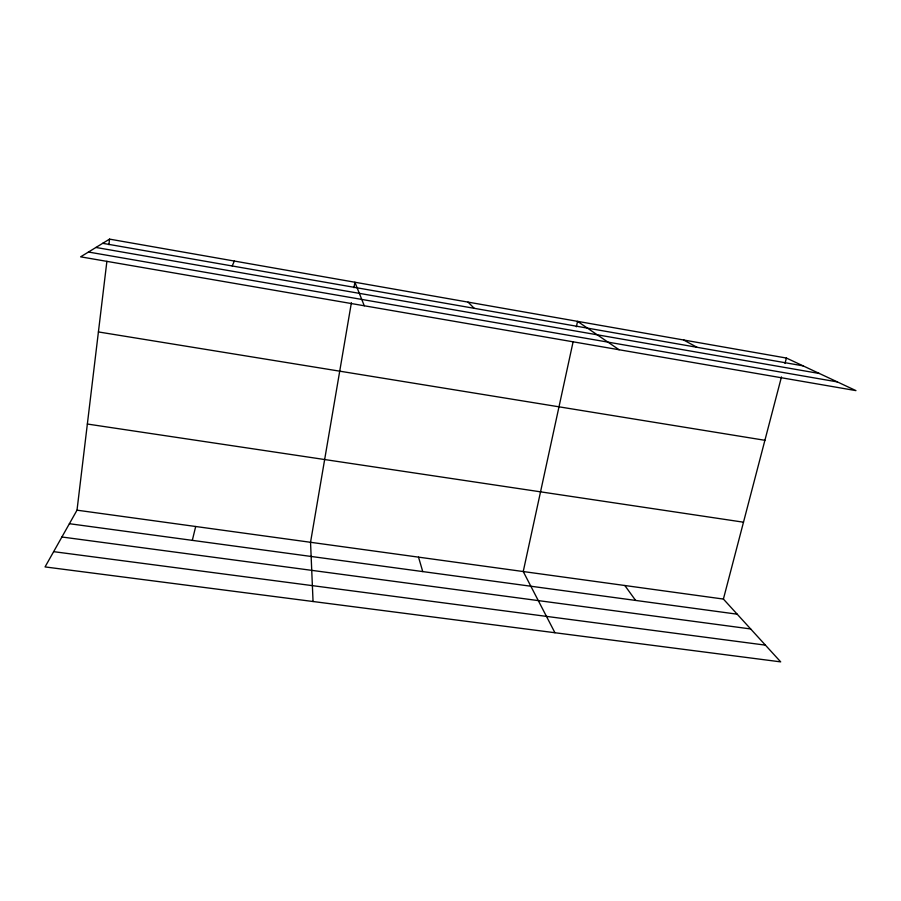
<?xml version="1.0" encoding="UTF-8"?>
<svg xmlns="http://www.w3.org/2000/svg" width="901" height="901" viewBox="0 0 901 901"><rect width="100%" height="100%" fill="white"/><g stroke="black" fill="none" stroke-linecap="round" stroke-linejoin="round"><path stroke-width="1.35" d="M77.013 510.18L723.402 599.064L780.683 661.875L45.05 566.92L77.013 510.18L106.892 261.29M108.897 244.667L109.562 239.125L786.404 358.046L855.95 390.617L80.617 256.83L109.562 239.125M351.39 302.747L310.541 542.289L313.052 601.519M353.958 287.701L354.893 282.227L364.286 305.777M573.126 341.704L523.233 571.538L554.937 632.739M576.37 326.781L577.541 321.353L619.122 349.757M192.318 540.363L195.686 526.499M723.402 599.064L781.471 376.922M784.996 363.441L786.404 358.046M232.199 265.975L234.35 261.042M53.643 551.66L765.422 645.139M61.899 536.996L750.668 628.954M69.388 523.706L737.198 614.189M87.352 424.033L743.494 522.197M98.412 331.94L764.904 440.296M88.456 252.032L837.322 381.9M102.703 243.315L803.073 365.851M95.945 247.46L819.381 373.498M683.622 339.992L697.025 347.302M468.024 302.105L474.23 308.322M624.821 585.504L635.622 600.426M418.526 557.145L422.749 571.583"/></g></svg>
